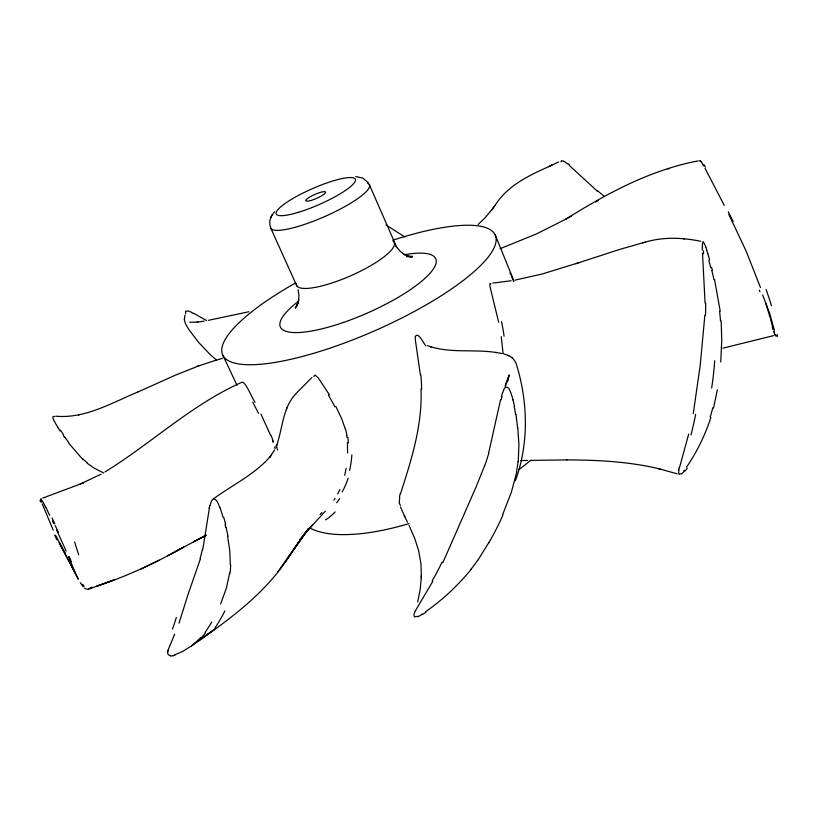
<?xml version="1.0" encoding="UTF-8"?>
<svg xmlns="http://www.w3.org/2000/svg" width="816" height="816" viewBox="0 0 816 816"><rect width="100%" height="100%" fill="white"/><g stroke="black" fill="none" stroke-linecap="round" stroke-linejoin="round"><path stroke-width="1.22" d="M421.005 389.13C422.423 425.422 411.458 459.724 400.523 493.711M230.336 564.805L229.755 550.555L227.593 536.183M184.885 315.272L184.375 319.933L185.385 323.544L188.445 329.011L198.747 342.526L210.426 354.838L216.597 360.111L222.431 358.285M347.575 453.002L347.453 442.864M421.444 575.29L421.331 578.238M421.423 575.902L421.393 576.688L420.903 563.326L418.639 550.718L414.793 538.57L409.04 525.382M702.29 244.627L703.117 241.577L704.973 244.902A29.294 12.352 78.7 0 1 705.779 247.064M421.403 576.524L420.179 589.438L417.68 602.055M704.871 315.2L700.21 365.354L693.263 413.641M184.365 319.158L184.396 318.403M298.483 301.787L298.921 295.606L298.126 289.7M720.752 362.008L721.742 340.088L721.171 320.943M518.252 461.652L518.905 444.383L517.772 427.645M167.657 651.678L167.617 652.147A11.801 5.243 50.3 0 0 167.657 653.106L168.249 654.758L170.218 655.544M229.684 573.046L226.358 588.163L220.616 604.034M346.096 468.466L344.74 475.351M679.014 469.883L678.871 470.75A12.373 8.803 -83.8 0 0 678.647 472.321L679.157 474.453L681.34 473.453M717.346 389.773L713.572 408.01M399.697 497.495L399.238 503.023L400.411 505.451M516.742 472.076L511.336 492.283L502.544 514.937M209.365 508.297L202.745 549.749M679.453 467.731L688.684 434.122M167.861 650.556L174.665 634.205M507.491 381.47L508.368 377.961L508.052 379.165M500.545 399.758L488.6 453.278M209.998 505.624L210.783 503.003A29.631 22.797 34.7 0 1 211.538 501.055C212.864 497.015 216.77 499.729 217.617 502.585A30.794 23.562 38.9 0 1 218.698 504.798L219.963 507.787M271.351 216.342L269.77 220.84L270.004 226.022M501.473 396.321L502.544 392.924M298.727 299.676L296.983 305.592L298.146 302.981L295.28 308.152L297.473 305M507.695 380.389L509.337 374.87L505.186 385.529M200.379 558.991L188.333 593.518L179 623.2M515.467 480.563C529.176 443.017 527.952 400.952 516.018 363.161C514.835 360.733 513.274 358.408 510.969 356.929C508.766 355.501 506.257 354.644 503.727 353.971M710.879 417.455C705.167 435.101 696.935 451.982 686.44 467.282M505.175 386.855L508.388 377.788L508.103 378.583M484.531 465.946L475.891 487.407L442.843 562.714M414.62 612.561L414.334 613.326A12.811 11.342 2.5 0 0 413.936 614.723L414.395 616.774L417.578 616.355M297.095 392.496C282.224 406.888 282.938 428.951 276.063 447.076M286.783 408L286.334 409.04M276.43 446.25L276.95 445.057M503.533 390.364C504.308 386.08 508.919 386.254 509.816 390.334A31.967 29.009 -60.1 0 1 510.796 392.659L511.887 395.862A92.096 84.262 -56.5 0 1 512.968 399.85M339.905 489.498L337.63 494.006M415.436 610.694L432.786 581.339M271.667 215.75L274.625 211.66M270.667 217.627L272.32 214.516M274.594 449.953L269.647 457.266L270.922 455.644L270.198 456.572M488.713 542.722L477.819 560.317M211.803 622.108L205.091 632.594M334.999 498.474L333.917 500.157M174.644 654.881L182.651 651.443L191.495 645.935C228.235 620.435 265.72 593.62 289.996 555.135M277.542 572.24L300.676 539.254M287.834 558.348L298.738 542.365M285.549 561.408L308.458 528.34M296.565 545.496L306.612 531.226L294.382 548.372L308.519 528.89L299.615 540.11L304.174 534.694M495.169 205.285C507.389 185.681 528.727 175.593 548.995 166.505M495.057 205.438L491.609 209.987L494.21 206.57M302.359 537.05L304.541 534.174M491.722 209.834L484.908 217.974L478.156 224.471M270.382 456.338C254.939 474.361 232.744 484.724 213.904 498.525M683.869 470.689L684.308 470.138M471.26 569.16C458.123 585.409 442.629 599.791 425.534 611.796M303.94 534.959L312.559 524.963M91.667 587.061L90.923 587.816M297.503 392.037L311.885 377.553M308.193 529.9L322.187 514.621M325.37 511.275L322.402 514.131M201.083 637.429L191.495 645.935M90.729 587.979L87.414 589.366L84.487 588.173M198.125 641.141L214.73 629.167L203.592 637.153M421.464 614.377L422.147 613.969M105.05 471.913C151.643 443.18 191.842 404.379 242.413 382.041M565.519 219.331C606.737 193.586 650.056 169.983 698.312 160.885M595.69 202.021L598.342 200.491M571.588 215.934L566.029 219.045M565.559 219.3L536.428 233.937L500.035 248.727M101.092 474.147L80.019 484.184L82.355 483.205L81.804 483.439M167.586 555.737L183.651 547.138C155.856 562.795 126.888 576.371 96.512 586.235M174.859 551.861L206.264 535.153L193.525 541.814L205.489 535.571M158.957 560.266L140.862 569.109M558.705 161.925L550.708 165.699M137.567 392.129L175.552 375.115L198.339 366.037M137.68 392.088C111.578 402.869 85.119 418.894 55.712 416.18M80.641 483.929L42.718 498.086M197.217 366.445L197.829 366.221M97.583 585.908L114.128 579.87L88.679 589.132M198.737 365.894L216.607 359.999M198.237 366.078L198.839 365.854M575.821 263.69L618.722 249.727L642.804 242.78M579.574 262.466L542.354 273.962L515.243 280.072M667.967 168.953L669.589 168.494M722.905 348.167L773.517 335.651M642.671 242.821L643.416 242.627M643.273 242.658L644.018 242.474M643.885 242.505C662.398 236.803 681.962 237.364 700.75 241.312M645.232 242.168L644.487 242.362M78.611 414.977L79.172 414.865M208.386 320.341L248.962 311.722M204.133 321.127L197.186 322.147L197.809 322.075M511.163 280.745L492.803 283.101M197.462 322.116L189.771 322.238M407.072 256.581L412.539 256.438L407.164 256.418L412.182 257.071L406.409 255.683L408.632 256.448L403.104 253.735M531.359 460.367L566.967 459.908M527.564 460.448L520.985 460.581M566.804 459.908C597.22 459.938 629.35 461.683 658.655 468.67M355.694 176.531L362.6 178.021L368.302 182.672M501.932 353.552C476.503 347.993 451.493 354.419 427.492 345.627M684.532 238.894L683.533 238.772M496.556 352.604L495.465 352.451M658.726 468.69L677.219 473.831M659.073 468.772L658.522 468.639M659.573 468.894L660.134 469.027M430.807 346.994L431.389 347.177M54.509 416.588C51.724 415.252 53.152 419.251 53.958 420.444A23.185 11.169 71.1 0 0 54.825 422.158L56.049 424.351A64.75 30.6 70.8 0 0 57.64 426.85M508.256 355.49L508.868 355.766M191.689 312.375L189.72 311.549A20.196 17.768 87.1 0 0 188.17 311.059L185.538 311.233L185.63 313.925M103.775 473.005L94.615 468.343L87.118 463.213M193.627 313.293L206.55 320.504M563.968 161.415L561.541 160.558L561.01 161.966M405.001 237.038L385.988 225.002M565.488 162.415L567.395 163.863M404.624 254.735L399.789 250.889L395.995 246.32L396.943 247.717L369.22 184.375M569.262 165.393L597.23 191.087M512.509 358.163L511.856 357.592M490.885 283.917L490.039 283.407L489.804 284.866A9.721 4.937 78.5 0 0 490.008 286.345L490.049 286.702A29.651 14.759 78.5 0 0 490.538 288.833L498.709 322.391M82.64 459.296L68.626 443.047M83.11 586.755L80.294 582.675M63.342 435.693L64.627 437.539M701.434 162.262L699.975 160.446L699.904 161.293M60.149 430.96L57.589 426.931M425.993 346.004C423.912 344.25 418.669 331.582 415.415 336.314A10.088 9.282 -63.6 0 0 415.303 337.855L415.293 338.222A30.957 28.295 -64.7 0 0 415.415 340.435L420.352 374.748M65.566 553.768L55.661 535.5M702.443 163.863L703.739 166.056M329.378 394.771L318.22 377.849L315.037 375.064L313.966 376.227A10.037 8.344 36.7 0 0 313.915 376.574M705.024 168.32L724.261 205.387M59.058 542.467L78.356 579.207L60.221 544.66M255.01 402.41C251.552 396.831 246.911 384.958 243.117 382.357M335.855 406.48L341.669 418.679L345.26 428.849M44.492 504.839L45.798 507.399M728.759 214.282L746.11 251.032L760.492 287.589M260.885 413.987L270.524 435.101M47.318 510.449L49.684 515.284M407.49 522.209L404.767 516.61M404.297 515.641L404.981 517.058M400.472 506.96L404.552 516.161M52.438 521.036L53.509 523.311M222.911 355.409L236.977 385.193M56.702 530.114L66.127 551.086M75.878 574.168L68.442 556.532M270.637 227.858L296.84 285.906M53.213 530.125L42.289 503.921M509.98 272.83L510.694 274.472M511.397 276.094L513.692 281.398M762.623 294.902L769.682 313.375L774.425 330.327M495.251 235.018L513.947 280.939M705.779 247.075L706.768 250.053M41.708 502.279L41.208 500.728M272.707 441.017L273.207 442.486M765.796 303.287L770.161 317.801M274.625 447.025L275.114 448.678M774.425 333.285L775.149 335.294L775.18 334.662M223.135 517.364L221.289 511.448A86.7 65.229 40 0 0 220.034 507.787M707.9 253.745L709.624 259.804M770.62 319.454L773.374 329.542M774.047 331.99L773.854 331.286M711.583 267.26L712.337 270.269M513.009 399.84L514.508 406.368M225.053 524.555L225.736 527.442M40.912 499.657L40.902 498.78L43.472 502.891A26.908 3.937 59.7 0 1 44.482 504.829M714.53 279.511L720.222 311.171M515.987 414.416L516.487 417.67M346.708 435.632L346.953 437.376M501.238 336.61L503.064 353.348M702.505 253.154L705.075 303.073M702.352 250.022L702.27 246.942M759.227 290.078A160.813 28.631 58.7 0 1 759.92 291.669M777.291 334.499A75.317 15.433 61.8 0 1 777.495 336.345M776.149 335.223A27.418 4.151 66.5 0 1 776.087 336.569M774.323 333.183A10.863 1.061 72.7 0 1 773.935 331.806M772.823 329.154A32.181 2.326 73.1 0 1 772.283 327.134M766.142 289.537A305.816 136.547 55.8 0 1 771.446 305.653M728.3 211.823A199.267 6.763 62.4 0 1 733.166 221.493M704.035 164.72A78.826 25.112 68.2 0 1 705.371 167.045M701.444 161.986A23.47 6.589 67.1 0 1 702.464 163.608M604.442 196.513A171.227 101.816 50.2 0 1 597.455 190.618M567.64 163.424A70.258 55.304 54.7 0 1 569.527 164.954M563.999 161.333A20.696 15.973 53.9 0 1 565.519 162.343M191.617 312.589A70.553 61.741 84.8 0 1 193.535 313.517M63.617 434.897A140.872 65.78 70.7 0 1 60.476 430.185M68.768 442.558A173.553 82.865 71.2 0 1 64.801 437.07M87.179 462.743A87.883 47.124 74.9 0 1 82.732 458.806M252.776 402.176A229.5 63.046 59.3 0 1 258.529 413.437M271.106 435.448A63.403 19.074 59.2 0 1 273.278 441.436M276.226 445.301A85.405 22.817 60.7 0 1 277.542 449.973M46.022 507.593A74.95 10.526 59.9 0 1 47.552 510.673M52.03 517.966A162.139 19.421 60.5 0 1 54.825 523.882M55.202 525.535A199.063 19.309 61.3 0 1 58.415 532.44M69.248 556.696A101.102 5.61 63.3 0 1 71.329 561.826M78.724 554.778A261.314 32.507 82.3 0 1 74.603 542.008M84.181 586.347A146.482 17.299 78.9 0 1 82.722 584.338M57.008 540.029A177.266 11.546 71.6 0 1 54.652 535.051M40.514 501.922A92.341 17.116 54.7 0 1 40.004 500.33M40.922 500.351A26.153 4.009 57.8 0 1 40.667 499.321M328.399 395.117A254.714 198.319 39.7 0 1 334.876 406.756M345.454 428.839A67.371 55.233 36.7 0 1 346.882 435.642M347.922 437.478A91.096 72.889 40.5 0 1 348.33 443.017M351.88 454.849A142.004 101 54.3 0 1 349.595 470.475M348.116 478.186A105.611 67.901 62.8 0 1 342.077 491.926M339.629 498.658A130.611 64.393 82.3 0 1 336.682 502.799M335.152 511.918A144.687 55.61 -85.7 0 1 325.635 519.833M321.8 512.621A55.141 24.776 77.8 0 1 320.117 514.457M223.747 517.385A191.026 138.026 42.9 0 1 225.644 524.606M226.124 527.483A235.895 165.25 45 0 1 227.96 536.245M230.704 564.947A117.198 81.182 46.5 0 1 229.99 573.189M224.89 610.898A295.382 152.215 74.5 0 1 214.965 627.973M205.377 633.063A167.984 91.239 67.9 0 1 201.297 637.796M174.787 655.197A80.08 39.27 64.9 0 1 173.002 655.86M172.543 655.666A29.488 14.086 58 0 1 170.473 656.084M167.912 651.872A35.537 16.208 48.4 0 1 168.076 650.729M176.317 617.477A278.052 98.461 77.8 0 1 172.451 629.034M202.348 549.423A205.52 122.288 61.1 0 1 200.032 558.685M209.11 508.215A103.02 80.386 27.2 0 1 209.773 505.543M514.172 406.46A212.089 197.258 -46.3 0 1 515.63 414.497M516.293 417.71A267.046 250.41 -38.3 0 1 517.558 427.676M518.007 461.642A126.235 118.891 -41 0 1 516.477 472.046M502.921 515.131A325.36 313.385 69.3 0 1 488.866 542.813M477.707 560.235A182.978 178.337 39.5 0 1 471.138 569.068M425.881 612.265A87.373 83.232 31.3 0 1 422.494 614.489M421.668 614.652A32.11 29.896 14.2 0 1 417.782 616.733M414.518 612.53A38.301 33.742 -1.8 0 1 415.324 610.654M442.048 562.204A309.519 275.533 72.8 0 1 432.154 580.87M488.723 453.308A226.97 222.044 9.3 0 1 484.663 465.987M501.136 399.86A102.653 86.598 -63.1 0 1 502.064 396.443M502.625 392.945A30.202 26.744 -61 0 1 503.615 390.395M399.412 497.464A86.21 75.521 -5.2 0 1 400.187 493.66M420.832 374.697A152.765 147.339 -9.2 0 1 421.597 389.12M501.503 321.616A156.356 115.841 82.1 0 1 504.104 336.192M706.687 250.135A85.986 37.434 78.9 0 1 707.809 253.817M708.808 260.284A205.744 98.634 79.6 0 1 710.746 267.679M711.827 270.504A263.996 136.762 80 0 1 714 279.704M719.569 311.161A119.799 64.801 79.9 0 1 720.518 320.841M714.704 360.764A333.571 289.456 61.8 0 1 711.654 388.049M712.817 407.643A179.755 144.718 71.7 0 1 710.175 417.058M687.266 468.2A85.139 69.074 79.2 0 1 685.063 471.056M684.216 471.169A31.151 23.899 87.6 0 1 681.605 473.943M678.657 469.792A36.73 25.235 -83.6 0 1 679.106 467.609M695.66 414.232A322.136 306.143 60.1 0 1 690.968 434.846M705.677 303.195A224.012 163.169 75 0 1 705.452 315.353M703.606 253.837A91.637 30.488 81.4 0 1 703.453 250.798M702.443 247.064A27.326 10.7 80.1 0 1 702.454 244.78M392.843 240.19A148.889 39.107 -23.7 0 1 477.493 268.525A148.889 39.107 -23.7 0 1 259.865 364.324A148.889 39.107 -23.7 0 1 294.984 283.274M530.757 460.183A144.014 53.04 -23.7 0 1 519.098 469.455M409.112 523.576A144.014 53.04 -23.7 0 1 309.764 527.881M393.016 241.128A53.295 12.974 -23.7 0 1 350.339 275.941A53.295 12.974 -23.7 0 1 296.31 283.468M404.308 254.725A84.864 22.226 -23.7 0 1 420.005 282.55A84.864 22.226 -23.7 0 1 308.907 331.459A84.864 22.226 -23.7 0 1 298.37 301.369M367.445 183.121A53.907 11.118 -23.7 0 1 326.278 215.852A53.907 11.118 -23.7 0 1 270.586 226.491M82.977 482.939L83.528 482.705L82.977 482.939M551.728 165.23L548.882 166.556L551.728 165.23M310.794 200.501A10.792 2.162 -23.7 0 0 325.604 192.239A10.792 2.162 -23.7 0 0 310.651 196.493A10.792 2.162 -23.7 0 0 310.794 200.501M298.544 212.282A43.197 8.639 -23.7 0 0 355.358 179.336A43.197 8.639 -23.7 0 0 293.403 198.196A43.197 8.639 -23.7 0 0 298.544 212.282"/></g></svg>
